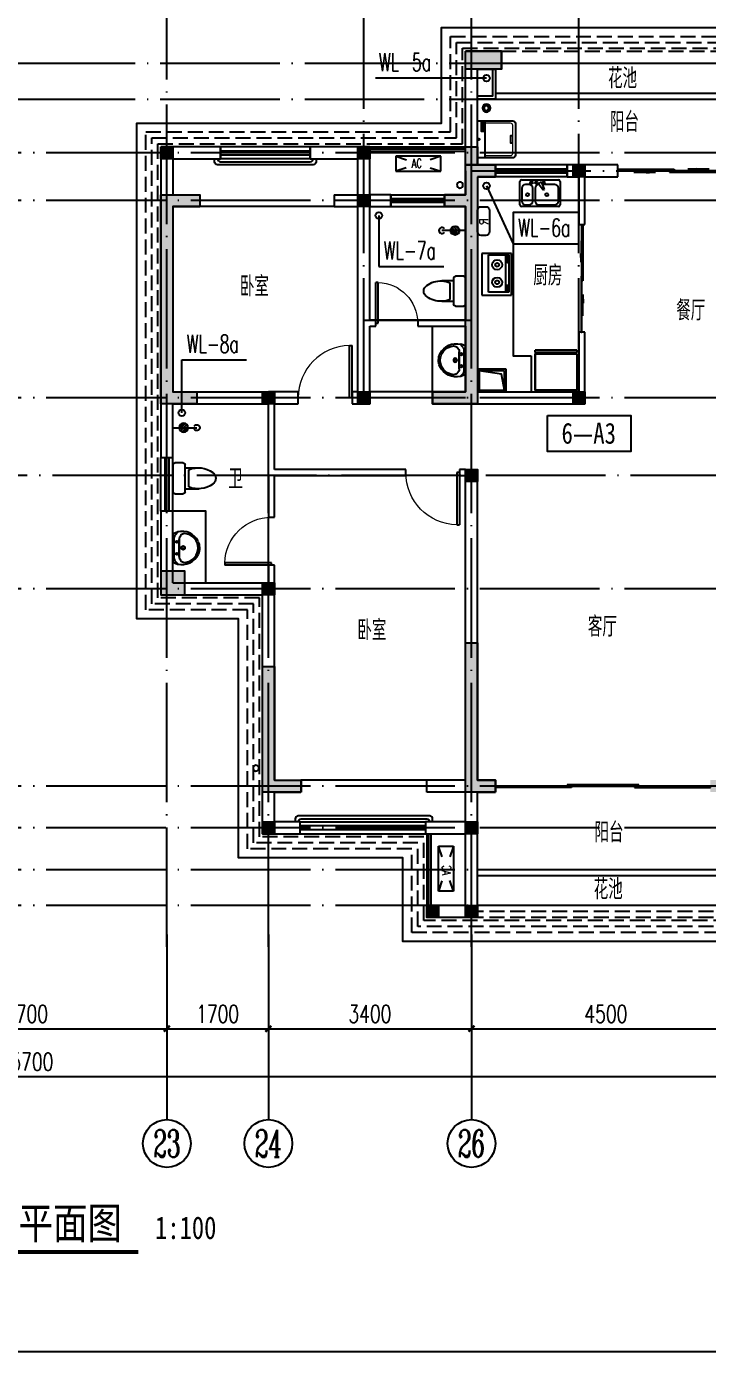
# Model space of a CAD drawing. Extents: x -287580 to -53108, y -522338 to -82629.
# Drawn here: x -226359 to -214957, y -480916 to -458735 of the extents above; entities that cross this region are included whole.
import ezdxf
from ezdxf.enums import TextEntityAlignment as Align

# ---------------------------------------------------------------- set-up
doc = ezdxf.new("R2010")
doc.units = 0
doc.header["$LTSCALE"] = 1000
doc.header["$MEASUREMENT"] = 0
doc.linetypes.add('DASH', pattern=[0.35, 0.25, -0.1])
doc.linetypes.add('DOTE', pattern=[2.42, 2, -0.2, 0.02, -0.2])
for name, color, linetype in [('AXIS', 3, 'Continuous'), ('AXIS_TEXT', 7, 'Continuous'), ('DIM_SYMB', 99, 'Continuous'), ('DIM_污水', 3, 'Continuous'), ('DOTE', 99, 'Continuous'), ('EQUIP_地漏', 7, 'Continuous'), ('kan', 146, 'Continuous'), ('KTIAO', 124, 'Continuous'), ('PUB_TEXT', 7, 'Continuous'), ('VPIPE-污水', 2, 'Continuous'), ('WALL', 9, 'Continuous'), ('WINDOW', 99, 'Continuous'), ('填充', 8, 'Continuous'), ('家具', 187, 'Continuous'), ('屋面', 139, 'Continuous'), ('文字2', 7, 'Continuous'), ('栏杆', 169, 'Continuous'), ('给排水标注', 4, 'Continuous'), ('表格', 157, 'Continuous')]:
    doc.layers.add(name, color=color, linetype=linetype)
doc.layers.add('RENDERING', color=125, linetype='Continuous', lineweight=13)
doc.layers.add('洁、厨具', color=8, linetype='Continuous', lineweight=9)
doc.styles.add('-宋体', font='', dxfattribs={"width": 0.8})
doc.styles.add('_ROMANC', font='romanc__.ttf', dxfattribs={"width": 0.700005})
doc.styles.add('_SIMPLEX', font='SIMPLEX.shx', dxfattribs={"width": 0.75})
doc.styles.add('_TCH_AXIS', font='COMPLEX', dxfattribs={"bigfont": 'GBCBIG'})
doc.styles.add('_TCH_DIM_T3', font='SIMPLEX', dxfattribs={"width": 0.705882, "bigfont": 'GBCBIG'})
doc.styles.add('_TWT_SERIAL', font='COMPLEX', dxfattribs={"width": 0.8, "height": 3, "bigfont": 'HZTXT'})
doc.styles.add('COMPLEX', font='COMPLEX')
doc.styles.add('DIM_FONT', font='simplex_.ttf', dxfattribs={"width": 0.7, "bigfont": 'GBCBIG'})
doc.styles.get("Standard").update_dxf_attribs({"font": 'gbenor.shx', "bigfont": 'gbcbig.shx'})
doc.styles.get('-宋体').set_extended_font_data('SimSun')
doc.dimstyles.new('_TCH_ARCH&&100', dxfattribs={"dimtxt": 297.5, "dimasz": 100, "dimexe": 250, "dimexo": 300, "dimgap": 100, "dimtad": 1, "dimdec": 0, "dimzin": 0, "dimdsep": 46, "dimtxsty": '_TCH_DIM_T3', "dimblk": 'ARCHTICK', "dimcen": 0.09, "dimclrt": 7, "dimazin": 2, "dimtfac": 1, "dimtdec": 0, "dimtix": 1, "dimtmove": 2, "dimatfit": 3, "dimfxl": 0, "dimtolj": 1, "dimtzin": 0, "dimarcsym": 0})

# ---------------------------------------------------------------- blocks, each defined once
blk = doc.blocks.new('ASDGFSDFGGDF')
at = {"layer": '家具'}
for p, q in [((695, -609), (695, 0)), ((695, -609), (695, 0)), ((0, -670), (0, -629)), ((0, -629), (28, -629)), ((28, -629), (28, -609)), ((695, -609), (666, -609)), ((666, -609), (666, -629)), ((666, -629), (695, -629)), ((695, -629), (695, -670)), ((0, -670), (695, -670))]:
    blk.add_line(p, q, dxfattribs=at)
for points in [[(0, -609), (0, 0), (695, 0), (695, -609)], [(666, -609), (28, -609), (28, -629), (666, -629)]]:
    blk.add_lwpolyline(points, close=True, dxfattribs=at)
blk = doc.blocks.new('sdfdsfgf')
at = {"layer": '家具'}
for points in [[(1414289, 21341), (1413809, 21341), (1413809, 20961), (1414289, 20961), (1414289, 21341)], [(1414259, 20991), (1414211, 21259), (1413839, 21311)]]:
    blk.add_lwpolyline(points, dxfattribs=at)
blk.add_lwpolyline([(1414259, 21311), (1413839, 21311), (1413839, 20991), (1414259, 20991)], close=True, dxfattribs=at)
blk = doc.blocks.new('A$C685A49D5')
at = {"layer": '家具'}
for p, q in [((31, 450), (644, 450)), ((0, 31), (0, 419)), ((31, 307), (31, 92)), ((153, 368), (92, 368)), ((215, 92), (215, 307)), ((256, 307), (256, 92)), ((390, 277), (320, 363)), ((340, 402), (325, 393)), ((369, 391), (408, 287)), ((583, 368), (377, 368)), ((408, 287), (390, 277)), ((644, 92), (644, 307)), ((675, 419), (675, 31)), ((644, 0), (31, 0)), ((92, 31), (153, 31)), ((317, 31), (583, 31))]:
    blk.add_line(p, q, dxfattribs=at)
for centre, radius in [((128, 199), 25.6), ((194, 399), 20.5), ((276, 399), 20.5), ((399, 399), 20.5), ((450, 199), 25.6)]:
    blk.add_circle(centre, radius, dxfattribs=at)
for centre, radius, start, end in [((31, 419), 30.7, 90, 180), ((644, 419), 30.7, 0, 90), ((92, 307), 61.4, 90, 180), ((153, 307), 61.4, 0, 90), ((317, 307), 61.4, 90, 180), ((335, 376), 20.5, 120, 219.4623), ((350, 384), 20.5, 20.5377, 120), ((583, 307), 61.4, 0, 90), ((31, 31), 30.7, 180, 270), ((92, 92), 61.4, 180, 270), ((153, 92), 61.4, 270, 0), ((317, 92), 61.4, 180, 270), ((583, 92), 61.4, 270, 0), ((644, 31), 30.7, 270, 0)]:
    blk.add_arc(centre, radius, start, end, dxfattribs=at)
at = {"layer": '家具', "style": 'DIM_FONT', "width": 0.8, "flags": 9}
for tag in ['YSIZE', 'XSIZE']:
    blk.add_attdef(tag, (338, 450), '', height=0.5, rotation=270, dxfattribs=at)
blk = doc.blocks.new('$plan$00001601')
at = {"layer": '家具'}
for p, q in [((-350, 16), (350, 16)), ((-350, -484), (-350, 16)), ((350, 16), (350, -484)), ((-323, -98), (-323, -440)), ((299, -98), (-323, -98)), ((299, -440), (299, -98)), ((-323, -384), (299, -384)), ((-323, -440), (299, -440)), ((-291, -407), (-291, -418)), ((-216, -416), (-280, -416)), ((-280, -416), (-280, -433)), ((-280, -433), (-216, -433)), ((-216, -433), (-216, -416)), ((-199, -408), (-199, -418)), ((182, -407), (182, -418)), ((193, -416), (193, -433)), ((257, -416), (193, -416)), ((193, -433), (257, -433)), ((257, -433), (257, -416)), ((274, -408), (274, -418)), ((350, -484), (-350, -484))]:
    blk.add_line(p, q, dxfattribs=at)
for points in [[(-199, -408, 0.259034), (-201, -404, 0.076276), (-213, -399, 0.036515), (-226, -397, 0.026615), (-245, -396, 0.026615), (-264, -397, 0.036515), (-277, -399, 0.076276), (-289, -404, 0.259034), (-291, -408, 0.078462), (-291, -409, 0.056762)], [(-199, -418, 0.259034), (-201, -415, 0.076276), (-213, -410, 0.036515), (-226, -407, 0.026615), (-245, -406, 0.026615), (-264, -407, 0.036515), (-277, -410, 0.076276), (-289, -415, 0.259034), (-291, -418, 0.259034), (-289, -422, 0.056762), (-280, -426, 0.036515)], [(-216, -427, 0.008736), (-213, -427, 0.076276), (-201, -422, 0.259034), (-199, -418, 0.259034)], [(274, -408, 0.259034), (272, -404, 0.076276), (260, -399, 0.036515), (247, -397, 0.026615), (228, -396, 0.026615), (209, -397, 0.036515), (196, -399, 0.076276), (184, -404, 0.259034), (182, -408, 0.078462), (182, -409, 0.056762)], [(274, -418, 0.259034), (272, -415, 0.076276), (260, -410, 0.036515), (247, -407, 0.026615), (228, -406, 0.026615), (209, -407, 0.036515), (196, -410, 0.076276), (184, -415, 0.259034), (182, -418, 0.259034), (184, -422, 0.056762), (193, -426, 0.036515)], [(257, -427, 0.008736), (260, -427, 0.076276), (272, -422, 0.259034), (274, -418, 0.259034)]]:
    blk.add_lwpolyline(points, format="xyb", dxfattribs=at)
for centre, radius, start, end in [((-158, -243), 82.5, 0.964, 0), ((-158, -243), 31.6, 0.6532, 0), ((134, -243), 82.5, 180, 179.036), ((134, -243), 31.6, 180, 179.3468)]:
    blk.add_arc(centre, radius, start, end, dxfattribs=at)
blk = doc.blocks.new('A$C3451006C')
blk.add_lwpolyline([(-50, 330), (-50, -30, 0.414214), (10, -90), (90, -90, 0.414214), (150, -30), (150, 330, 0.414214), (90, 390), (10, 390, 0.414214)], format="xyb", close=True)
at = {"style": '_SIMPLEX', "width": 0.8}
blk.add_text('R', height=150, rotation=270, dxfattribs=at).set_placement((-32, 144), align=Align.CENTER)
blk = doc.blocks.new('90304092557924')
at = {"layer": 'KTIAO', "color": 99}
for p, q in [((-375, 125), (-198, 66)), ((-375, 125), (-375, -125)), ((375, 125), (-375, 125)), ((375, 125), (198, 66)), ((375, -125), (375, 125)), ((-203, -68), (-375, -125)), ((-375, -125), (375, -125)), ((200, -67), (375, -125))]:
    blk.add_line(p, q, dxfattribs=at)
at = {"layer": 'KTIAO', "color": 99, "style": '_ROMANC', "width": 0.7}
blk.add_text('AC', height=148.6, dxfattribs=at).set_placement((-113, -66))
at = {"layer": 'KTIAO', "color": 99, "style": 'DIM_FONT', "oblique": 0, "width": 0.6, "flags": 9}
for tag in ['XSIZE', 'YSIZE']:
    blk.add_attdef(tag, (-375, -125), '', height=0.5, dxfattribs=at)
blk = doc.blocks.new('M_E6')
for p, q in [((-240, 0), (-270, -79)), ((240, 0), (-240, 0)), ((-237, 0), (239, 0)), ((240, 0), (270, -79)), ((-213, -36), (-271, -91)), ((-179, -23), (181, -23)), ((141, -105), (-141, -105)), ((-141, -105), (141, -105)), ((217, -37), (274, -95))]:
    blk.add_line(p, q)
for centre, radius in [((-99, -65), 16.3), ((2, -172), 31.6), ((2, -172), 23), ((101, -65), 16.3)]:
    blk.add_circle(centre, radius)
for centre, radius, start, end in [((28, -152), 307, 166.1751, 244.7296), ((-141, -205), 100, 90, 190.5602), ((-179, -73), 50, 90, 133.181), ((-28, -152), 307, 297.0639, 13.8249), ((141, -205), 100, 349.4398, 90), ((181, -73), 50, 44.5607, 90), ((0, -179), 243, 190.5602, 349.4398), ((0, -201), 250, 245.8071, 296.4628), ((28, -152), 307, 266.589, 266.5936)]:
    blk.add_arc(centre, radius, start, end)
at = {"width": 0.8, "flags": 9}
for tag in ['XSIZE', 'YSIZE']:
    blk.add_attdef(tag, (0, 0), '', height=0.5, dxfattribs=at)
blk = doc.blocks.new('1')
for p, q in [((-520, 231), (-380, 231)), ((-550, -239), (-550, 201)), ((-350, 201), (-350, 151)), ((-350, 151), (-350, -189)), ((-350, 151), (-154, 151)), ((-289, 121), (-289, -159)), ((-154, -189), (-350, -189)), ((-350, -189), (-350, -239)), ((-380, -269), (-520, -269))]:
    blk.add_line(p, q)
for centre, radius, start, end in [((-520, 201), 30, 90, 180), ((-380, 201), 30, 360, 90), ((-137, -247), 398, 92.544, 112.5495), ((-137, -247), 398, 53.3619, 92.544), ((40, -19), 110, 303.4509, 56.5491), ((-137, 208), 398, 247.4505, 267.456), ((-137, 208), 398, 267.456, 306.6381), ((-520, -239), 30, 180, 270), ((-380, -239), 30, 270, 360)]:
    blk.add_arc(centre, radius, start, end)
blk = doc.blocks.new('A$C6A1B0631')
at = {"layer": '家具'}
for p, q in [((0, 527), (0, 667)), ((30, 697), (470, 697)), ((500, 667), (500, 527)), ((470, 497), (30, 497)), ((80, 497), (80, 267)), ((390, 437), (110, 437)), ((420, 497), (420, 267))]:
    blk.add_line(p, q, dxfattribs=at)
for centre, radius, start, end in [((30, 667), 30, 90, 180), ((470, 667), 30, 0, 90), ((30, 527), 30, 180, 270), ((477, 284), 398, 157.4505, 216.6381), ((23, 284), 398, 323.3619, 22.5495), ((470, 527), 30, 270, 0), ((250, 108), 110, 213.4509, 326.5491)]:
    blk.add_arc(centre, radius, start, end, dxfattribs=at)
blk = doc.blocks.new('$plan$00001623')
at = {"layer": '家具', "linetype": 'Continuous'}
blk.add_line((-341, -145), (342, -145), dxfattribs=at)
at = {"layer": '家具'}
blk.add_lwpolyline([(295, -706), (-295, -706, -0.414214), (-345, -656), (-345, 0), (345, 0), (345, -656, -0.414214)], format="xyb", close=True, dxfattribs=at)
at = {"layer": '家具', "lineweight": 13}
blk.add_lwpolyline([(307, -145), (307, -611, -0.414214), (267, -651), (-267, -651, -0.414214), (-307, -611), (-307, -145)], format="xyb", dxfattribs=at)
at = {"layer": '家具'}
for points in [[(323, -72), (152, -72), (152, -120), (323, -120)], [(163, -86), (177, -86), (177, -99), (163, -99)], [(189, -86), (202, -86), (202, -99), (189, -99)], [(213, -86), (227, -86), (227, -99), (213, -99)], [(239, -86), (253, -86), (253, -99), (239, -99)], [(281, -110), (309, -110), (309, -80), (281, -80)]]:
    blk.add_lwpolyline(points, close=True, dxfattribs=at)
blk.add_lwpolyline([(-71, -651), (-71, -623), (0, -623), (71, -623), (71, -651)], dxfattribs=at)
blk.add_circle((0, -25), 16, dxfattribs=at)
blk = doc.blocks.new('$lvtry$00000168')
at = {"color": 0}
blk.add_line((0, 0), (0, -395), dxfattribs=at)
blk.add_arc((0, -395), 50, 121.0332, 58.9668, dxfattribs=at)
for p in [(0, 0), (0, -223)]:
    blk.add_point(p, dxfattribs=at)
blk = doc.blocks.new('$lvtry$00000171')
for p, q in [((-74, 11), (-11, 74)), ((-70, -27), (27, 70)), ((-53, -53), (53, 53)), ((-27, -70), (70, 27)), ((11, -74), (74, -11))]:
    blk.add_line(p, q)
blk.add_circle((0, 0), 75)
blk.add_point((0, 0))
blk = doc.blocks.new('A$C6BE329BC')
at = {"layer": '家具'}
blk.add_blockref('$lvtry$00000168', (75, 445), dxfattribs=at)
at = {"layer": '家具', "rotation": 180}
blk.add_blockref('$lvtry$00000171', (75, 271), dxfattribs=at)
blk = doc.blocks.new('TRHH')
at = {"color": 6}
for centre in [(-249202, -461390), (-233616, -461390), (-252617, -471151), (-230201, -471151), (-244307, -473179), (-238511, -473179)]:
    blk.add_circle(centre, 50, dxfattribs=at)
blk = doc.blocks.new('A$C3953257B')
at = {"layer": '填充'}
for points in [[(5100, 14500), (5700, 14500), (5700, 14200), (5100, 14200)], [(9950, 14500), (10550, 14500), (10550, 14200), (9950, 14200)], [(15050, 14500), (15650, 14500), (15650, 14200), (15050, 14200)], [(19900, 14500), (20500, 14500), (20500, 14200), (19900, 14200)], [(0, 12900), (200, 12900), (200, 12700), (0, 12700)], [(3300, 12900), (3500, 12900), (3500, 12700), (3300, 12700)], [(5100, 12900), (5300, 12900), (5300, 12600), (5100, 12600)], [(20300, 12900), (20500, 12900), (20500, 12600), (20300, 12600)], [(22100, 12900), (22300, 12900), (22300, 12700), (22100, 12700)], [(25400, 12900), (25600, 12900), (25600, 12700), (25400, 12700)], [(6900, 12600), (7100, 12600), (7100, 12400), (6900, 12400)], [(18500, 12600), (18700, 12600), (18700, 12400), (18500, 12400)], [(3300, 12100), (3500, 12100), (3500, 11900), (3300, 11900)], [(22100, 12100), (22300, 12100), (22300, 11900), (22100, 11900)], [(10350, 9800), (10550, 9800), (10550, 9600), (10350, 9600)], [(12350, 9800), (12550, 9800), (12550, 9600), (12350, 9600)], [(1700, 8800), (1900, 8800), (1900, 8600), (1700, 8600)], [(3300, 8800), (3500, 8800), (3500, 8600), (3300, 8600)], [(6900, 8800), (7100, 8800), (7100, 8600), (6900, 8600)], [(18500, 8800), (18700, 8800), (18700, 8600), (18500, 8600)], [(22100, 8800), (22300, 8800), (22300, 8600), (22100, 8600)], [(23700, 8800), (23900, 8800), (23900, 8600), (23700, 8600)], [(5100, 7500), (5300, 7500), (5300, 7300), (5100, 7300)], [(20300, 7500), (20500, 7500), (20500, 7300), (20300, 7300)], [(12700, 6400), (12900, 6400), (12900, 6200), (12700, 6200)], [(1700, 5600), (1900, 5600), (1900, 5400), (1700, 5400)], [(23700, 5600), (23900, 5600), (23900, 5400), (23700, 5400)], [(12700, 3100), (12900, 3100), (12900, 2900), (12700, 2900)], [(12700, 2300), (12900, 2300), (12900, 2100), (12700, 2100)], [(1700, 1600), (1900, 1600), (1900, 1400), (1700, 1400)], [(5100, 1600), (5300, 1600), (5300, 1400), (5100, 1400)], [(20300, 1600), (20500, 1600), (20500, 1400), (20300, 1400)], [(23700, 1600), (23900, 1600), (23900, 1400), (23700, 1400)], [(4450, 200), (4650, 200), (4650, 0), (4450, 0)], [(5100, 200), (5300, 200), (5300, 0), (5100, 0)], [(9600, 200), (9800, 200), (9800, 0), (9600, 0)], [(10300, 200), (10500, 200), (10500, 0), (10300, 0)], [(15100, 200), (15300, 200), (15300, 0), (15100, 0)], [(15800, 200), (16000, 200), (16000, 0), (15800, 0)], [(20300, 200), (20500, 200), (20500, 0), (20300, 0)], [(20950, 200), (21150, 200), (21150, 0), (20950, 0)]]:
    blk.add_hatch(color=256, dxfattribs=at).paths.add_polyline_path(points)
at = {"color": 6}
for points in [[(5100, 14500), (5700, 14500), (5700, 14200), (5100, 14200)], [(9950, 14500), (10550, 14500), (10550, 14200), (9950, 14200)], [(15050, 14500), (15650, 14500), (15650, 14200), (15050, 14200)], [(19900, 14500), (20500, 14500), (20500, 14200), (19900, 14200)], [(0, 12900), (200, 12900), (200, 12700), (0, 12700)], [(3300, 12900), (3500, 12900), (3500, 12700), (3300, 12700)], [(5100, 12900), (5300, 12900), (5300, 12600), (5100, 12600)], [(20300, 12900), (20500, 12900), (20500, 12600), (20300, 12600)], [(22100, 12900), (22300, 12900), (22300, 12700), (22100, 12700)], [(25400, 12900), (25600, 12900), (25600, 12700), (25400, 12700)], [(6900, 12600), (7100, 12600), (7100, 12400), (6900, 12400)], [(18500, 12600), (18700, 12600), (18700, 12400), (18500, 12400)], [(3300, 12100), (3500, 12100), (3500, 11900), (3300, 11900)], [(22100, 12100), (22300, 12100), (22300, 11900), (22100, 11900)], [(10350, 9800), (10550, 9800), (10550, 9600), (10350, 9600)], [(12350, 9800), (12550, 9800), (12550, 9600), (12350, 9600)], [(1700, 8800), (1900, 8800), (1900, 8600), (1700, 8600)], [(3300, 8800), (3500, 8800), (3500, 8600), (3300, 8600)], [(6900, 8800), (7100, 8800), (7100, 8600), (6900, 8600)], [(18500, 8800), (18700, 8800), (18700, 8600), (18500, 8600)], [(22100, 8800), (22300, 8800), (22300, 8600), (22100, 8600)], [(23700, 8800), (23900, 8800), (23900, 8600), (23700, 8600)], [(5100, 7500), (5300, 7500), (5300, 7300), (5100, 7300)], [(20300, 7500), (20500, 7500), (20500, 7300), (20300, 7300)], [(12700, 6400), (12900, 6400), (12900, 6200), (12700, 6200)], [(1700, 5600), (1900, 5600), (1900, 5400), (1700, 5400)], [(23700, 5600), (23900, 5600), (23900, 5400), (23700, 5400)], [(12700, 3100), (12900, 3100), (12900, 2900), (12700, 2900)], [(12700, 2300), (12900, 2300), (12900, 2100), (12700, 2100)], [(1700, 1600), (1900, 1600), (1900, 1400), (1700, 1400)], [(5100, 1600), (5300, 1600), (5300, 1400), (5100, 1400)], [(20300, 1600), (20500, 1600), (20500, 1400), (20300, 1400)], [(23700, 1600), (23900, 1600), (23900, 1400), (23700, 1400)], [(4450, 200), (4650, 200), (4650, 0), (4450, 0)], [(5100, 200), (5300, 200), (5300, 0), (5100, 0)], [(9600, 200), (9800, 200), (9800, 0), (9600, 0)], [(10300, 200), (10500, 200), (10500, 0), (10300, 0)], [(15100, 200), (15300, 200), (15300, 0), (15100, 0)], [(15800, 200), (16000, 200), (16000, 0), (15800, 0)], [(20300, 200), (20500, 200), (20500, 0), (20300, 0)], [(20950, 200), (21150, 200), (21150, 0), (20950, 0)]]:
    blk.add_lwpolyline(points, close=True, dxfattribs=at)
blk = doc.blocks.new('A$C17F555B1')
at = {"layer": '填充'}
h = blk.add_hatch(color=256, dxfattribs=at)
h.dxf.hatch_style = 1
h.paths.add_polyline_path([(55300, 3700), (55300, 3300), (55700, 3300), (55700, 3700)])
h.paths.add_polyline_path([(30100, 3700), (30100, 3300), (30500, 3300), (30500, 3700)])
h.paths.add_polyline_path([(25600, 3300), (25600, 3700), (25200, 3700), (25200, 3300)])
h.paths.add_polyline_path([(400, 3300), (400, 3700), (0, 3700), (0, 3300)])
h.paths.add_polyline_path([(45350, 10300), (45350, 8200), (45150, 8200), (45150, 10500), (45700, 10500), (45700, 10300)])
h.paths.add_polyline_path([(10550, 10500), (10550, 8200), (10350, 8200), (10350, 10300), (10000, 10300), (10000, 10500)])
h.paths.add_polyline_path([(5600, 0), (5100, 0), (5100, 2500), (5300, 2500), (5300, 200), (5600, 200)])
h.paths.add_polyline_path([(20500, 0), (20000, 0), (20000, 200), (20300, 200), (20300, 2500), (20500, 2500)])
h.paths.add_polyline_path([(35700, 0), (35200, 0), (35200, 2500), (35400, 2500), (35400, 200), (35700, 200)])
h.paths.add_polyline_path([(50600, 0), (50100, 0), (50100, 200), (50400, 200), (50400, 2500), (50600, 2500)])
h.paths.add_polyline_path([(54000, 0), (53350, 0), (53350, 200), (53800, 200), (53800, 2100), (54000, 2100)])
h.paths.add_polyline_path([(32450, 0), (31800, 0), (31800, 2100), (32000, 2100), (32000, 200), (32450, 200)])
h.paths.add_polyline_path([(23900, 0), (23250, 0), (23250, 200), (23700, 200), (23700, 2100), (23900, 2100)])
h.paths.add_polyline_path([(2350, 0), (1700, 0), (1700, 2100), (1900, 2100), (1900, 200), (2350, 200)])
h.paths.add_polyline_path([(50600, 9800), (50600, 6700), (51150, 6700), (51150, 6500), (50400, 6500), (50400, 9800), (50400, 10300), (50100, 10300), (50100, 10500), (50600, 10500), (50600, 10000), (50950, 10000), (50950, 9800)])
h.paths.add_polyline_path([(35400, 10300), (35400, 9800), (35400, 6500), (34650, 6500), (34650, 6700), (35200, 6700), (35200, 9800), (34850, 9800), (34850, 10000), (35200, 10000), (35200, 10500), (35700, 10500), (35700, 10300)])
h.paths.add_polyline_path([(20500, 10500), (20500, 10000), (20850, 10000), (20850, 9800), (20500, 9800), (20500, 6700), (21050, 6700), (21050, 6500), (20300, 6500), (20300, 9800), (20300, 10300), (20000, 10300), (20000, 10500)])
h.paths.add_polyline_path([(5300, 9800), (5300, 6500), (4550, 6500), (4550, 6700), (5100, 6700), (5100, 9800), (4750, 9800), (4750, 10000), (5100, 10000), (5100, 10500), (5600, 10500), (5600, 10300), (5300, 10300)])
h.paths.add_polyline_path([(15050, 10300), (13250, 10300), (13250, 8900), (13050, 8900), (13050, 10500), (15250, 10500), (15250, 9900), (15050, 9900)])
h.paths.add_polyline_path([(40650, 10300), (40650, 9900), (40450, 9900), (40450, 10500), (42650, 10500), (42650, 8900), (42450, 8900), (42450, 10300)])
h.paths.add_polyline_path([(39900, 1900), (39900, 1000), (40400, 1000), (40400, 800), (39900, 800), (39900, 0), (39300, 0), (39300, 200), (39700, 200), (39700, 1000), (39700, 1900)])
h.paths.add_polyline_path([(46100, 1900), (46100, 1000), (46100, 200), (46500, 200), (46500, 0), (45900, 0), (45900, 800), (45400, 800), (45400, 1000), (45900, 1000), (45900, 1900)])
h.paths.add_polyline_path([(40650, 5400), (40650, 5100), (41300, 5100), (41300, 4100), (41100, 4100), (41100, 4900), (40450, 4900), (39900, 4900), (39900, 4800), (39700, 4800), (39700, 5100), (40450, 5100), (40450, 5400)])
h.paths.add_polyline_path([(45350, 5400), (45350, 5100), (46100, 5100), (46100, 4800), (45900, 4800), (45900, 4900), (45350, 4900), (44700, 4900), (44700, 4100), (44500, 4100), (44500, 5100), (45150, 5100), (45150, 5400)])
h.paths.add_polyline_path([(30750, 9800), (30300, 9800), (30300, 6700), (30700, 6700), (30700, 6500), (30100, 6500), (30100, 10000), (30750, 10000)])
h.paths.add_polyline_path([(55700, 10000), (55700, 6500), (55100, 6500), (55100, 6700), (55500, 6700), (55500, 9800), (55050, 9800), (55050, 10000)])
h.paths.add_polyline_path([(16000, 1900), (16000, 1000), (16000, 200), (16400, 200), (16400, 0), (15800, 0), (15800, 800), (15300, 800), (15300, 1000), (15800, 1000), (15800, 1900)])
h.paths.add_polyline_path([(9800, 1900), (9800, 1000), (10300, 1000), (10300, 800), (9800, 800), (9800, 0), (9200, 0), (9200, 200), (9600, 200), (9600, 1000), (9600, 1900)])
h.paths.add_polyline_path([(15250, 5400), (15250, 5100), (16000, 5100), (16000, 4800), (15800, 4800), (15800, 4900), (15250, 4900), (14600, 4900), (14600, 4100), (14400, 4100), (14400, 5100), (15050, 5100), (15050, 5400)])
h.paths.add_polyline_path([(10550, 5400), (10550, 5100), (11200, 5100), (11200, 4100), (11000, 4100), (11000, 4900), (10350, 4900), (9800, 4900), (9800, 4800), (9600, 4800), (9600, 5100), (10350, 5100), (10350, 5400)])
h.paths.add_polyline_path([(25400, 9800), (24950, 9800), (24950, 10000), (25600, 10000), (25600, 6500), (25000, 6500), (25000, 6700), (25400, 6700)])
h.paths.add_polyline_path([(200, 9800), (200, 6700), (600, 6700), (600, 6500), (0, 6500), (0, 10000), (650, 10000), (650, 9800)])
at = {"color": 3}
for points in [[(35400, 10300), (35400, 9800), (35400, 6500), (34650, 6500), (34650, 6700), (35200, 6700), (35200, 9800), (34850, 9800), (34850, 10000), (35200, 10000), (35200, 10500), (35700, 10500), (35700, 10300)], [(30750, 9800), (30300, 9800), (30300, 6700), (30700, 6700), (30700, 6500), (30100, 6500), (30100, 10000), (30750, 10000)], [(30100, 3700), (30100, 3300), (30500, 3300), (30500, 3700)], [(35700, 0), (35200, 0), (35200, 2500), (35400, 2500), (35400, 200), (35700, 200)], [(32450, 0), (31800, 0), (31800, 2100), (32000, 2100), (32000, 200), (32450, 200)]]:
    blk.add_lwpolyline(points, close=True, dxfattribs=at)
blk = doc.blocks.new('_ArchTick')
at = {"color": 0, "linetype": 'ByBlock', "const_width": 0.4}
blk.add_lwpolyline([(-0.5, -0.5), (0.5, 0.5)], dxfattribs=at)
blk = doc.blocks.new('*D266')
at = {"layer": 'AXIS', "color": 0, "lineweight": -2}
for p, q in [((-228709, -473937), (-228709, -475763)), ((-224009, -473937), (-224009, -475763)), ((-228709, -475513), (-224009, -475513))]:
    blk.add_line(p, q, dxfattribs=at)
at = {"layer": 'Defpoints', "color": 0}
for p in [(-228709, -473637), (-224009, -473637), (-224009, -475513)]:
    blk.add_point(p, dxfattribs=at)
at = {"layer": 'AXIS', "color": 0, "lineweight": -2, "xscale": 100, "yscale": 100, "zscale": 100, "rotation": 180}
blk.add_blockref('_ArchTick', (-228709, -475513), dxfattribs=at)
at = {"layer": 'AXIS', "color": 0, "lineweight": -2, "xscale": 100, "yscale": 100, "zscale": 100}
blk.add_blockref('_ArchTick', (-224009, -475513), dxfattribs=at)
at = {"layer": 'AXIS', "color": 7, "insert": (-226359, -475265), "char_height": 297.5, "attachment_point": 5, "style": '_TCH_DIM_T3'}
blk.add_mtext('\\A1;4700', dxfattribs=at)
blk = doc.blocks.new('*D267')
at = {"layer": 'AXIS', "color": 0, "lineweight": -2}
for p, q in [((-224009, -473937), (-224009, -475763)), ((-222309, -473937), (-222309, -475763)), ((-224009, -475513), (-222309, -475513))]:
    blk.add_line(p, q, dxfattribs=at)
at = {"layer": 'Defpoints', "color": 0}
for p in [(-224009, -473637), (-222309, -473637), (-222309, -475513)]:
    blk.add_point(p, dxfattribs=at)
at = {"layer": 'AXIS', "color": 0, "lineweight": -2, "xscale": 100, "yscale": 100, "zscale": 100, "rotation": 180}
blk.add_blockref('_ArchTick', (-224009, -475513), dxfattribs=at)
at = {"layer": 'AXIS', "color": 0, "lineweight": -2, "xscale": 100, "yscale": 100, "zscale": 100}
blk.add_blockref('_ArchTick', (-222309, -475513), dxfattribs=at)
at = {"layer": 'AXIS', "color": 7, "insert": (-223159, -475265), "char_height": 297.5, "attachment_point": 5, "style": '_TCH_DIM_T3'}
blk.add_mtext('\\A1;1700', dxfattribs=at)
blk = doc.blocks.new('*D268')
at = {"layer": 'AXIS', "color": 0, "lineweight": -2}
for p, q in [((-222309, -473937), (-222309, -475763)), ((-218909, -473937), (-218909, -475763)), ((-222309, -475513), (-218909, -475513))]:
    blk.add_line(p, q, dxfattribs=at)
at = {"layer": 'Defpoints', "color": 0}
for p in [(-222309, -473637), (-218909, -473637), (-218909, -475513)]:
    blk.add_point(p, dxfattribs=at)
at = {"layer": 'AXIS', "color": 0, "lineweight": -2, "xscale": 100, "yscale": 100, "zscale": 100, "rotation": 180}
blk.add_blockref('_ArchTick', (-222309, -475513), dxfattribs=at)
at = {"layer": 'AXIS', "color": 0, "lineweight": -2, "xscale": 100, "yscale": 100, "zscale": 100}
blk.add_blockref('_ArchTick', (-218909, -475513), dxfattribs=at)
at = {"layer": 'AXIS', "color": 7, "insert": (-220609, -475265), "char_height": 297.5, "attachment_point": 5, "style": '_TCH_DIM_T3'}
blk.add_mtext('\\A1;3400', dxfattribs=at)
blk = doc.blocks.new('*D269')
at = {"layer": 'AXIS', "color": 0, "lineweight": -2}
for p, q in [((-218909, -473937), (-218909, -475763)), ((-214409, -473937), (-214409, -475763)), ((-218909, -475513), (-214409, -475513))]:
    blk.add_line(p, q, dxfattribs=at)
at = {"layer": 'Defpoints', "color": 0}
for p in [(-218909, -473637), (-214409, -473637), (-214409, -475513)]:
    blk.add_point(p, dxfattribs=at)
at = {"layer": 'AXIS', "color": 0, "lineweight": -2, "xscale": 100, "yscale": 100, "zscale": 100, "rotation": 180}
blk.add_blockref('_ArchTick', (-218909, -475513), dxfattribs=at)
at = {"layer": 'AXIS', "color": 0, "lineweight": -2, "xscale": 100, "yscale": 100, "zscale": 100}
blk.add_blockref('_ArchTick', (-214409, -475513), dxfattribs=at)
at = {"layer": 'AXIS', "color": 7, "insert": (-216659, -475265), "char_height": 297.5, "attachment_point": 5, "style": '_TCH_DIM_T3'}
blk.add_mtext('\\A1;4500', dxfattribs=at)
blk = doc.blocks.new('*D276')
at = {"layer": 'AXIS', "color": 0, "lineweight": -2}
for p, q in [((-254209, -473937), (-254209, -476563)), ((-198509, -473937), (-198509, -476563)), ((-254209, -476313), (-198509, -476313))]:
    blk.add_line(p, q, dxfattribs=at)
at = {"layer": 'Defpoints', "color": 0}
for p in [(-254209, -473637), (-198509, -473637), (-198509, -476313)]:
    blk.add_point(p, dxfattribs=at)
at = {"layer": 'AXIS', "color": 0, "lineweight": -2, "xscale": 100, "yscale": 100, "zscale": 100, "rotation": 180}
blk.add_blockref('_ArchTick', (-254209, -476313), dxfattribs=at)
at = {"layer": 'AXIS', "color": 0, "lineweight": -2, "xscale": 100, "yscale": 100, "zscale": 100}
blk.add_blockref('_ArchTick', (-198509, -476313), dxfattribs=at)
at = {"layer": 'AXIS', "color": 7, "insert": (-226359, -476065), "char_height": 297.5, "attachment_point": 5, "style": '_TCH_DIM_T3'}
blk.add_mtext('\\A1;55700', dxfattribs=at)
blk = doc.blocks.new('$DorLib2D$00000132')
at = {"color": 0, "linetype": 'Continuous'}
for p, q in [((-0.5, 0.1042), (-0.5, 0)), ((-0.1467, 0.1042), (-0.5, 0.1042)), ((-0.1467, 0), (-0.1467, 0.1042)), ((0.1467, 0.1042), (0.5, 0.1042)), ((0.1467, 0), (0.1467, 0.1042)), ((0.5, 0.1042), (0.5, 0)), ((-0.5, 0), (-0.1467, 0)), ((-0.1667, 0), (0.1667, 0)), ((-0.1667, -0.1042), (-0.1667, 0)), ((0.5, 0), (0.1467, 0)), ((0.1667, 0), (0.1667, -0.1042)), ((0.1667, -0.1042), (-0.1667, -0.1042))]:
    blk.add_line(p, q, dxfattribs=at)
blk = doc.blocks.new('$DorLib2D$00000001')
for p, q in [((0.45, 0.975), (0.5, 0.975)), ((0.45, 0), (0.45, 0.975)), ((0.5, 0), (0.5, 0.975)), ((0.5, 0), (0.45, 0))]:
    blk.add_line(p, q)
at = {"lineweight": 13}
blk.add_arc((0.475, 0), 0.975, 91.4693, 180, dxfattribs=at)
blk = doc.blocks.new('$DorLib2D$00000131')
at = {"color": 0, "linetype": 'Continuous'}
for p, q in [((-0.5, 0.125), (-0.5, 0)), ((0.019, 0.125), (-0.5, 0.125)), ((0.019, 0), (0.019, 0.125)), ((0.15, 0.125), (0.232, 0.197)), ((0.35, 0.125), (0.15, 0.125)), ((0.232, 0.197), (0.232, 0.125)), ((-0.5, 0), (0.019, 0)), ((-0.024, 0), (0.5, 0)), ((-0.024, -0.125), (-0.024, 0)), ((0.5, 0), (0.5, -0.125)), ((-0.35, -0.125), (-0.15, -0.125)), ((-0.232, -0.197), (-0.232, -0.125)), ((-0.15, -0.125), (-0.232, -0.197)), ((0.5, -0.125), (-0.024, -0.125))]:
    blk.add_line(p, q, dxfattribs=at)
blk = doc.blocks.new('$WINLIB2D$00000001')
at = {"color": 0}
for points in [[(-0.5, 0.5), (-0.5, -0.5)], [(-0.5, 0.5), (0.5, 0.5)], [(0.5, -0.5), (0.5, 0.5)], [(0.5, 0.167), (-0.5, 0.167)], [(0.5, -0.167), (-0.5, -0.167)], [(-0.5, -0.5), (0.5, -0.5)]]:
    blk.add_lwpolyline(points, dxfattribs=at)
blk = doc.blocks.new('_AXISO')
blk.add_circle((0, 0), 0.5)
at = {"layer": 'AXIS_TEXT', "style": 'COMPLEX', "width": 1.041667}
blk.add_attdef('A', text='', height=0.56, dxfattribs=at).set_placement((-0.25, -0.28), (0.25, -0.28), align=Align.FIT)
blk = doc.blocks.new('$TwtSys$00000327')
for p, q in [((-94, -9, 0), (9, 94, 0)), ((-9, -94, 0), (94, 9, 0)), ((12, 55, 0), (42, 84, 0)), ((40, 40, 0), (66, 66, 0)), ((55, 12, 0), (84, 42, 0)), ((-84, -42, 0), (-55, -12, 0)), ((-66, -66, 0), (-40, -40, 0)), ((-42, -84, 0), (-12, -55, 0))]:
    blk.add_line(p, q)
for radius in [94, 56.4]:
    blk.add_circle((0, 0, 0), radius)

msp = doc.modelspace()

# ---------------------------------------------------------------- linework, layer by layer
at = {"layer": 'AXIS'}
for p, q in [((-224008.8, -475591.3), (-224008.8, -477033.5)), ((-222308.8, -475591.3), (-222308.8, -477033.5)), ((-218908.8, -475591.3), (-218908.8, -477033.5))]:
    msp.add_line(p, q, dxfattribs=at)
at = {"layer": 'DIM_SYMB', "color": 3, "const_width": 70}
msp.add_lwpolyline([(-229376.4, -479249.4), (-224487, -479249.4)], dxfattribs=at)
at = {"layer": 'DIM_污水'}
for p, q in [((-219065.5, -459600.9), (-220517.5, -459600.9)), ((-218658.8, -459600.9), (-219065.5, -459600.9)), ((-218658.8, -461400.9), (-218208.8, -462372.4, 0)), ((-220458.8, -461900.9), (-220458.8, -462755.4)), ((-218208.8, -462372.4, 0), (-217124.3, -462372.4, 0)), ((-220458.8, -462755.4), (-219374.3, -462755.4)), ((-223758.8, -465200.9), (-223758.8, -464317.8)), ((-223758.8, -464317.8), (-222674.3, -464317.8))]:
    msp.add_line(p, q, dxfattribs=at)
at = {"layer": 'DOTE', "linetype": 'DOTE'}
for p, q in [((-224008.8, -474142), (-224008.8, -457872.4)), ((-220708.8, -464950.9), (-220708.8, -457872.4)), ((-218908.8, -474142), (-218908.8, -457872.4)), ((-217108.8, -464950.9), (-217108.8, -457872.4)), ((-255580, -459350.9), (-197406.7, -459350.9)), ((-255580, -459950.9), (-197406.7, -459950.9)), ((-197406.7, -460850.9), (-233808.8, -460850.9)), ((-218908.8, -461150.9), (-203708.8, -461150.9)), ((-197406.7, -461650.9), (-233808.8, -461650.9)), ((-220708.8, -463650.9), (-218908.8, -463650.9)), ((-197406.7, -464950.9), (-255580, -464950.9)), ((-222308.8, -474142), (-222308.8, -464950.9)), ((-197306.1, -466250.9), (-233808.8, -466250.9)), ((-197406.7, -468150.9), (-230408.8, -468150.9)), ((-197406.7, -471450.9), (-255580, -471450.9)), ((-197406.7, -472150.9), (-255580, -472150.9)), ((-197406.7, -472850.9, 0), (-255580, -472850.9, 0)), ((-197406.7, -473450.9, 0), (-255580, -473450.9, 0))]:
    msp.add_line(p, q, dxfattribs=at)
at = {"layer": 'kan', "linetype": 'DASH'}
msp.add_line((-218408.8, -459150.9), (-214158.8, -459150.9), dxfattribs=at)
at = {"layer": 'kan'}
for p, q in [((-218408.8, -459350.9), (-214158.8, -459350.9)), ((-219658.8, -472250.9), (-219658.8, -473450.9))]:
    msp.add_line(p, q, dxfattribs=at)
at = {"layer": 'kan', "color": 124}
for p, q in [((-218808.8, -459950.9), (-213758.8, -459950.9)), ((-218508.8, -459850.9), (-213758.8, -459850.9))]:
    msp.add_line(p, q, dxfattribs=at)
at = {"layer": 'kan'}
for points in [[(-220608.8, -460750.9), (-219008.8, -460750.9)], [(-214508.8, -473450.9), (-218808.8, -473450.9)]]:
    msp.add_lwpolyline(points, dxfattribs=at)
at = {"layer": 'kan', "color": 124, "elevation": 0}
for points in [[(-214508.8, -472850.9), (-218808.8, -472850.9), (-218808.8, -472850.9)], [(-214508.8, -472950.9), (-218808.8, -472950.9)]]:
    msp.add_lwpolyline(points, dxfattribs=at)
at = {"layer": 'kan', "linetype": 'DASH'}
for points in [[(-214508.8, -473550.9), (-218808.8, -473550.9)], [(-214508.8, -473650.9), (-218808.8, -473650.9)]]:
    msp.add_lwpolyline(points, dxfattribs=at)
at = {"layer": 'VPIPE-污水'}
for centre in [(-218658.8, -459600.9), (-218658.8, -461400.9), (-220458.8, -461900.9), (-223758.8, -465200.9)]:
    msp.add_circle(centre, 55, dxfattribs=at)
at = {"layer": 'WALL'}
for p, q in [((-219008.8, -461150.9), (-219008.8, -459150.9)), ((-218408.8, -459150.9), (-219008.8, -459150.9)), ((-218408.8, -459450.9), (-218408.8, -459150.9)), ((-218808.8, -461050.9), (-218808.8, -459450.9)), ((-218408.8, -459450.9), (-218808.8, -459450.9)), ((-223108.8, -460750.9), (-224108.8, -460750.9)), ((-224108.8, -460750.9), (-224108.8, -461650.9)), ((-223108.8, -460950.9), (-223108.8, -460750.9)), ((-220608.8, -460750.9), (-221608.8, -460750.9)), ((-221608.8, -460750.9), (-221608.8, -460950.9)), ((-220608.8, -461550.9), (-220608.8, -460750.9)), ((-223908.8, -460950.9), (-223108.8, -460950.9)), ((-223908.8, -460950.9), (-223908.8, -461550.9)), ((-221608.8, -460950.9), (-220808.8, -460950.9)), ((-220808.8, -461550.9), (-220808.8, -460950.9)), ((-218508.8, -461050.9), (-218808.8, -461050.9)), ((-218508.8, -461250.9), (-218508.8, -461050.9)), ((-217108.8, -461050.9), (-217308.8, -461050.9)), ((-217308.8, -461050.9), (-217308.8, -461250.9)), ((-216458.8, -461050.9), (-217108.8, -461050.9)), ((-216458.8, -461250.9), (-216458.8, -461050.9)), ((-219008.8, -461150.9), (-219008.8, -461550.9)), ((-218808.8, -461250.9), (-218808.8, -461650.9)), ((-218808.8, -461250.9), (-218508.8, -461250.9)), ((-217308.8, -461250.9), (-217108.8, -461250.9)), ((-217108.8, -461250.9), (-217108.8, -462050.9)), ((-217008.8, -462050.9), (-217008.8, -461250.9)), ((-217008.8, -461250.9), (-216458.8, -461250.9)), ((-223908.8, -461550.9), (-223458.7, -461550.9)), ((-223458.7, -461550.9), (-223458.7, -461750.9)), ((-221209.8, -461550.9), (-220808.8, -461550.9)), ((-221209.8, -461550.9), (-221209.8, -461750.9)), ((-220258.8, -461550.9), (-220608.8, -461550.9)), ((-220258.8, -461750.9), (-220258.8, -461550.9)), ((-219008.8, -461550.9), (-219358.8, -461550.9)), ((-219358.8, -461550.9), (-219358.8, -461750.9)), ((-224108.8, -461650.9), (-224108.8, -464950.9)), ((-223908.8, -461750.9), (-223458.7, -461750.9)), ((-223908.8, -461750.9), (-223908.8, -464850.9)), ((-221209.8, -461750.9), (-220808.8, -461750.9)), ((-220808.8, -463650.9), (-220808.8, -461750.9)), ((-220608.8, -461750.9), (-220258.8, -461750.9)), ((-220608.8, -463650.9), (-220608.8, -461750.9)), ((-219358.8, -461750.9), (-219008.8, -461750.9)), ((-219008.8, -461750.9), (-219008.8, -463650.9)), ((-218808.8, -461650.9), (-218808.8, -463650.9)), ((-217108.8, -462050.9), (-217008.8, -462050.9)), ((-220808.8, -464850.9), (-220808.8, -463650.9)), ((-220508.8, -463650.9), (-220608.8, -463650.9)), ((-220608.8, -464850.9), (-220608.8, -463750.9)), ((-220608.8, -463750.9), (-220508.8, -463750.9)), ((-220508.8, -463750.9), (-220508.8, -463650.9)), ((-219008.8, -463650.9), (-219808.8, -463650.9)), ((-219808.8, -463650.9), (-219808.8, -463750.9)), ((-219808.8, -463750.9), (-219008.8, -463750.9)), ((-219008.8, -463750.9), (-219008.8, -464850.9)), ((-218808.8, -463650.9), (-218808.8, -464850.9)), ((-217008.8, -463850.9), (-217108.8, -463850.9)), ((-217108.8, -463850.9), (-217108.8, -464850.9)), ((-217008.8, -465050.9), (-217008.8, -463850.9)), ((-223908.8, -464850.9), (-222308.8, -464850.9)), ((-221808.8, -464850.9), (-222308.8, -464850.9)), ((-221808.8, -465050.9), (-221808.8, -464850.9)), ((-220808.8, -464850.9), (-220908.8, -464850.9)), ((-220908.8, -464850.9), (-220908.8, -465050.9)), ((-220608.8, -465050.9), (-220608.8, -464850.9)), ((-219008.8, -464850.9), (-219558.8, -464850.9)), ((-219558.8, -464850.9), (-219558.8, -465050.9)), ((-218808.8, -464850.9), (-217108.8, -464850.9)), ((-224108.8, -464950.9), (-224108.8, -465950.9)), ((-223908.8, -465950.9), (-223908.8, -465050.9)), ((-223908.8, -465050.9), (-222308.8, -465050.9)), ((-222308.8, -466250.9), (-222308.8, -465050.9)), ((-222208.8, -466150.9), (-222208.8, -465050.9)), ((-222208.8, -465050.9), (-221808.8, -465050.9)), ((-220908.8, -465050.9), (-220708.8, -465050.9)), ((-220708.8, -465050.9), (-220608.8, -465050.9)), ((-219558.8, -465050.9), (-218908.8, -465050.9)), ((-218908.8, -465050.9), (-217008.8, -465050.9)), ((-224108.8, -465950.9), (-223908.8, -465950.9)), ((-220008.8, -466150.9), (-222208.8, -466150.9)), ((-220008.8, -466250.9), (-220008.8, -466150.9)), ((-219008.8, -466150.9), (-219108.8, -466150.9)), ((-219108.8, -466150.9), (-219108.8, -466250.9)), ((-219008.8, -466150.9), (-219008.8, -466150.9)), ((-219008.8, -466150.9), (-218808.8, -466150.9)), ((-218808.8, -466250.9), (-218808.8, -466150.9)), ((-222308.8, -466250.9), (-222308.8, -466950.9)), ((-222208.8, -466250.9), (-220008.8, -466250.9)), ((-222208.8, -466950.9), (-222208.8, -466250.9)), ((-219108.8, -466250.9), (-219008.8, -466250.9)), ((-219008.8, -471350.9), (-219008.8, -466250.9)), ((-218808.8, -471350.9), (-218808.8, -466250.9)), ((-223908.8, -466850.9), (-224108.8, -466850.9)), ((-224108.8, -466850.9), (-224108.8, -468250.9)), ((-223908.8, -468050.9), (-223908.8, -466850.9)), ((-222308.8, -466950.9), (-222208.8, -466950.9)), ((-222208.8, -467750.9), (-222308.8, -467750.9)), ((-222308.8, -467750.9), (-222308.8, -468050.9)), ((-222208.8, -468150.9), (-222208.8, -467750.9)), ((-223908.8, -468050.9), (-222308.8, -468050.9)), ((-222208.8, -471350.9), (-222208.8, -468150.9)), ((-224108.8, -468250.9), (-222408.8, -468250.9)), ((-222408.8, -471450.9), (-222408.8, -468250.9)), ((-222408.8, -472250.9), (-222408.8, -471450.9)), ((-222208.8, -471350.9), (-221764, -471350.9)), ((-221764, -471350.9), (-221764, -471550.9)), ((-219008.8, -471350.9), (-219658.8, -471350.9)), ((-219658.8, -471550.9), (-219658.8, -471350.9)), ((-218508.8, -471350.9), (-218808.8, -471350.9)), ((-218508.8, -471550.9), (-218508.8, -471350.9)), ((-222208.8, -472050.9), (-222208.8, -471550.9)), ((-222208.8, -471550.9), (-221764, -471550.9)), ((-219008.8, -471550.9), (-219658.8, -471550.9)), ((-219008.8, -472050.9), (-219008.8, -471550.9)), ((-218808.8, -471550.9), (-218508.8, -471550.9)), ((-218808.8, -472150.9), (-218808.8, -471550.9)), ((-221778.8, -472050.9), (-222208.8, -472050.9)), ((-221778.8, -472250.9), (-221778.8, -472050.9)), ((-219008.8, -472050.9), (-219678.8, -472050.9)), ((-219678.8, -472050.9), (-219678.8, -472250.9)), ((-218808.8, -473650.9), (-218808.8, -472150.9)), ((-222408.8, -472250.9), (-221778.8, -472250.9)), ((-219678.8, -472250.9), (-219008.8, -472250.9)), ((-219008.8, -473450.9), (-219008.8, -472250.9)), ((-219008.8, -473450.9), (-219658.8, -473450.9)), ((-219658.8, -473650.9), (-219658.8, -473450.9)), ((-218808.8, -473650.9), (-219658.8, -473650.9))]:
    msp.add_line(p, q, dxfattribs=at)
at = {"layer": 'WINDOW'}
for p, q in [((-221209.8, -461750.9), (-223458.7, -461750.9)), ((-219808.8, -463650.9), (-220508.8, -463650.9)), ((-219558.8, -464850.9), (-220608.8, -464850.9)), ((-222308.8, -467750.9, 0), (-222308.8, -466950.9, 0)), ((-219658.8, -471350.9), (-221764, -471350.9))]:
    msp.add_line(p, q, dxfattribs=at)
at = {"layer": 'WINDOW', "linetype": 'DASH'}
for p, q in [((-220608.8, -464850.9), (-220608.8, -465050.9)), ((-219558.8, -465050.9), (-219558.8, -464850.9))]:
    msp.add_line(p, q, dxfattribs=at)
at = {"layer": '家具'}
msp.add_line((-217908.8, -464250.9, 0), (-217908.8, -464850.9, 0), dxfattribs=at)
at = {"layer": '家具', "elevation": 0}
for points in [[(-217108.8, -461850.9), (-217108.8, -461850.9), (-218208.8, -461850.9), (-218208.8, -461850.9), (-218208.8, -464250.9), (-218208.8, -464250.9), (-218208.8, -464250.9), (-217908.8, -464250.9)], [(-219008.8, -464950.9), (-219558.8, -464950.9), (-219558.8, -464050.9), (-219558.8, -463750.9), (-219008.8, -463750.9)]]:
    msp.add_lwpolyline(points, dxfattribs=at)
at = {"layer": '家具'}
msp.add_lwpolyline([(-223908.8, -468050.9), (-223358.8, -468050.9), (-223358.8, -467150.9), (-223358.8, -466850.9), (-223908.8, -466850.9)], dxfattribs=at)
at = {"layer": '屋面', "color": 99}
msp.add_lwpolyline([(-213158.8, -460650.9), (-209458.8, -460650.9), (-209458.8, -458750.9), (-203208.8, -458750.9), (-203208.8, -460350.9), (-198108.8, -460350.9), (-198108.8, -468650.9), (-199808.8, -468650.9), (-199808.8, -472650.9), (-202558.8, -472650.9), (-202558.8, -474050.9), (-209408.8, -474050.9), (-209408.8, -471950.9), (-213208.8, -471950.9), (-213208.8, -474050.9), (-220058.8, -474050.9), (-220058.8, -472650.9), (-222808.8, -472650.9), (-222808.8, -468650.9), (-224508.8, -468650.9), (-224508.8, -460350.9), (-219408.8, -460350.9), (-219408.8, -458750.9), (-213158.8, -458750.9)], close=True, dxfattribs=at)
at = {"layer": '屋面', "color": 99, "linetype": 'DASH'}
for points in [[(-213308.8, -460800.9), (-209308.8, -460800.9), (-209308.8, -458900.9), (-203358.8, -458900.9), (-203358.8, -460500.9), (-198258.8, -460500.9), (-198258.8, -468500.9), (-199958.8, -468500.9), (-199958.8, -472500.9), (-202708.8, -472500.9), (-202708.8, -473900.9), (-209258.8, -473900.9), (-209258.8, -471800.9), (-213358.8, -471800.9), (-213358.8, -473900.9), (-219908.8, -473900.9), (-219908.8, -472500.9), (-222658.8, -472500.9), (-222658.8, -468500.9), (-224358.8, -468500.9), (-224358.8, -460500.9), (-219258.8, -460500.9), (-219258.8, -458900.9), (-213308.8, -458900.9)], [(-213408.8, -460900.9), (-209208.8, -460900.9), (-209208.8, -459000.9), (-203458.8, -459000.9), (-203458.8, -460600.9), (-198358.8, -460600.9), (-198358.8, -468400.9), (-200058.8, -468400.9), (-200058.8, -472400.9), (-202808.8, -472400.9), (-202808.8, -473800.9), (-209158.8, -473800.9), (-209158.8, -471700.9), (-213458.8, -471700.9), (-213458.8, -473800.9), (-219808.8, -473800.9), (-219808.8, -472400.9), (-222558.8, -472400.9), (-222558.8, -468400.9), (-224258.8, -468400.9), (-224258.8, -460600.9), (-219158.8, -460600.9), (-219158.8, -459000.9), (-213408.8, -459000.9)], [(-213508.8, -461000.9), (-209108.8, -461000.9), (-209108.8, -459100.9), (-203558.8, -459100.9), (-203558.8, -460700.9), (-198458.8, -460700.9), (-198458.8, -468300.9), (-200158.8, -468300.9), (-200158.8, -472300.9), (-202908.8, -472300.9), (-202908.8, -473700.9), (-209058.8, -473700.9), (-209058.8, -471600.9), (-213558.8, -471600.9), (-213558.8, -473700.9), (-219708.8, -473700.9), (-219708.8, -472300.9), (-222458.8, -472300.9), (-222458.8, -468300.9), (-224158.8, -468300.9), (-224158.8, -460700.9), (-219058.8, -460700.9), (-219058.8, -459100.9), (-213508.8, -459100.9)]]:
    msp.add_lwpolyline(points, close=True, dxfattribs=at)
at = {"layer": '文字2', "color": 5, "elevation": 0}
msp.add_lwpolyline([(-217638.8, -465249.3), (-216238.8, -465249.3), (-216238.8, -465849.3), (-217638.8, -465849.3)], close=True, dxfattribs=at)
at = {"layer": '栏杆'}
for p, q in [((-219628.8, -472250.9), (-219628.8, -473450.9)), ((-219588.8, -472250.9), (-219588.8, -473450.9))]:
    msp.add_line(p, q, dxfattribs=at)
for points in [[(-220608.8, -460780.9), (-219008.8, -460780.9)], [(-220608.8, -460820.9), (-219008.8, -460820.9)]]:
    msp.add_lwpolyline(points, dxfattribs=at)
for points in [[(-221508.8, -460950.9), (-221508.8, -461000.9, -0.4142136), (-221558.8, -461050.9), (-223158.8, -461050.9, -0.4142136), (-223208.8, -461000.9), (-223208.8, -460950.9)], [(-223158.8, -460950.9), (-223158.8, -460950.9, 0.4142136), (-223108.8, -461000.9), (-221608.8, -461000.9, 0.4142136), (-221558.8, -460950.9), (-221558.8, -460950.9)], [(-219558.8, -472050.9), (-219558.8, -472000.9, 0.4142136), (-219608.8, -471950.9), (-221808.8, -471950.9, 0.4142136), (-221858.8, -472000.9), (-221858.8, -472050.9)], [(-221808.8, -472050.9), (-221808.8, -472050.9, -0.4142136), (-221758.8, -472000.9), (-219658.8, -472000.9, -0.4142136), (-219608.8, -472050.9), (-219608.8, -472050.9)]]:
    msp.add_lwpolyline(points, format="xyb", dxfattribs=at)
at = {"layer": '给排水标注'}
for points in [[(-218808.8, -459950.9), (-218808.8, -459450.9), (-218508.8, -459450.9), (-218508.8, -459950.9)], [(-218808.8, -459450.9), (-218558.8, -459450.9), (-218558.8, -459900.9), (-218808.8, -459900.9)]]:
    msp.add_lwpolyline(points, close=True, dxfattribs=at)
at = {"layer": '表格'}
msp.add_lwpolyline([(-262742.7, -480915.5), (-189142.7, -480915.5)], dxfattribs=at)

# ---------------------------------------------------------------- block references
at = {"color": 99, "xscale": -1}
msp.add_blockref('TRHH', (-452717.6, 0), dxfattribs=at)
at = {"rotation": 269.9999999999783}
msp.add_blockref('A$C6BE329BC', (-219453.8, -462075.9), dxfattribs=at)
at = {"xscale": -1, "rotation": 89.99999999997826}
msp.add_blockref('A$C6BE329BC', (-223456.5, -465375.9), dxfattribs=at)
at = {"layer": 'AXIS'}
ref = msp.add_blockref('_AXISO', (-224008.8, -477433.5), dxfattribs=dict(at, xscale=800, yscale=800, zscale=800))
ref.add_attrib('A', '23', dxfattribs={"layer": 'AXIS_TEXT', "height": 452.55, "style": '_TCH_AXIS', "width": 0.617647}).set_placement((-224235.1, -477659.8), (-223782.5, -477659.8), align=Align.FIT)
ref = msp.add_blockref('_AXISO', (-222308.8, -477433.5), dxfattribs=dict(at, xscale=800, yscale=800, zscale=800))
ref.add_attrib('A', '24', dxfattribs={"layer": 'AXIS_TEXT', "height": 452.55, "style": '_TCH_AXIS', "width": 0.583333}).set_placement((-222535.1, -477659.8), (-222082.5, -477659.8), align=Align.FIT)
ref = msp.add_blockref('_AXISO', (-218908.8, -477433.5), dxfattribs=dict(at, xscale=800, yscale=800, zscale=800))
ref.add_attrib('A', '26', dxfattribs={"layer": 'AXIS_TEXT', "height": 452.55, "style": '_TCH_AXIS', "width": 0.617647}).set_placement((-219135.1, -477659.8), (-218682.5, -477659.8), align=Align.FIT)
at = {"layer": 'EQUIP_地漏', "xscale": 0.7, "yscale": -0.7, "zscale": 0.7, "rotation": 180}
msp.add_blockref('$TwtSys$00000327', (-218658.8, -460100.9), dxfattribs=at)
at = {"layer": 'RENDERING'}
msp.add_blockref('90304092557924', (-219798.3, -461033.8), dxfattribs=at)
at = {"layer": 'RENDERING', "xscale": -1, "rotation": 270}
msp.add_blockref('90304092557924', (-219334.9, -472833.9), dxfattribs=at)
at = {"layer": 'WINDOW'}
for name, p, xscale, yscale, zscale, rotation in [('$WINLIB2D$00000001', (-222358.8, -460850.9), 1500, 200, 1500, 180), ('$WINLIB2D$00000001', (-217908.8, -461150.9), 1200, 200, 1200, 180), ('$DorLib2D$00000131', (-215558.8, -461150.9), 1800, 200, 1800, 179.9999999902075), ('$DorLib2D$00000131', (-217058.8, -462950.9), 1800, 100, 1800, 90), ('$DorLib2D$00000001', (-220158.8, -463700.9), 700, -700, 700, 180), ('$WINLIB2D$00000001', (-224008.8, -466400.9), -900, 200, -900, 270), ('$DorLib2D$00000001', (-222258.8, -467350.9), -800, 800, -800, 90), ('$WINLIB2D$00000001', (-220728.8, -472150.9), 2100, -200, 2100, 359.9999999999843)]:
    msp.add_blockref(name, p, dxfattribs=dict(at, xscale=xscale, yscale=yscale, zscale=zscale, rotation=rotation))
for name, p, xscale, yscale, zscale in [('$WINLIB2D$00000001', (-219808.8, -461650.9), 900, 200, 900), ('$DorLib2D$00000001', (-221358.8, -464950.9), 900, 900, 900), ('$DorLib2D$00000001', (-219558.8, -466200.9), 900, -900, 900), ('$DorLib2D$00000132', (-216708.8, -471450.9), 3600, -200, 3600)]:
    msp.add_blockref(name, p, dxfattribs=dict(at, xscale=xscale, yscale=yscale, zscale=zscale))
at = {"layer": '家具'}
for name, p in [('A$C685A49D5', (-218098.3, -461750.2, 0)), ('sdfdsfgf', (-1632617.8, -485811.5))]:
    msp.add_blockref(name, p, dxfattribs=at)
at = {"layer": '家具', "xscale": -1}
for name, p in [('A$C3451006C', (-218658.8, -462141.5, 0)), ('1', (-219558.3, -463145.6))]:
    msp.add_blockref(name, p, dxfattribs=at)
for name, p, rotation in [('$plan$00001601', (-218721.5, -462883, 0), 90), ('M_E6', (-219008.8, -464323.3, 0), 270)]:
    msp.add_blockref(name, p, dxfattribs=dict(at, rotation=rotation))
at = {"layer": '家具'}
for name, p, rotation in [('ASDGFSDFGGDF', (-217146.5, -464822.5, 0), 180), ('M_E6', (-223908.8, -467465), 90.00000000000001)]:
    msp.add_blockref(name, p, dxfattribs=dict(at, rotation=rotation))
at = {"layer": '家具', "xscale": -1.03000020980835, "yscale": 1.03000020980835, "zscale": 1.03000020980835, "rotation": 90}
msp.add_blockref('A$C6A1B0631', (-223190.7, -466041.4), dxfattribs=at)
at = {"layer": '洁、厨具', "xscale": 0.9000000001396984, "yscale": 0.9000000001396984, "zscale": 0.9000000001396984, "rotation": 90.00000000000001}
msp.add_blockref('$plan$00001623', (-218808.8, -460625), dxfattribs=at)
at = {"layer": '表格'}
for name, p in [('A$C3953257B', (-224108.8, -473650.9)), ('A$C17F555B1', (-254208.8, -471550.9))]:
    msp.add_blockref(name, p, dxfattribs=at)

# ---------------------------------------------------------------- texts
at = {"layer": 'DIM_SYMB', "color": 7, "style": '-宋体', "width": 0.8}
for s, height, p in [('九层给排水平面图', 528.69, (-229376.4, -479032.6, 0)), ('1:100', 377.64, (-224207, -479032.6, 0))]:
    msp.add_text(s, height=height, dxfattribs=at).set_placement(p)
at = {"layer": 'DIM_污水', "color": 7, "style": '_TWT_SERIAL', "width": 0.64}
for s, p in [('WL-5a', (-220457.5, -459480.9)), ('WL-6a', (-218126, -462252.4, 0)), ('WL-7a', (-220376, -462635.4)), ('WL-8a', (-223676, -464197.8))]:
    msp.add_text(s, height=300, dxfattribs=at).set_placement(p)
at = {"layer": 'PUB_TEXT'}
for s, height, p in [('花池', 337.59, (-216622.9, -459771.9, 0)), ('阳台', 337.59, (-216590.4, -460504.2, 0)), ('阳台', 337.59, (-216590.4, -460504.2, 0)), ('阳台', 337.59, (-216590.4, -460504.2)), ('卧室', 337.59, (-222786.8, -463254.3, 0)), ('厨房', 337.59, (-217873.3, -463070.8, 0)), ('餐厅', 337.59, (-215480.5, -463656.8, 0)), ('卫', 337.6, (-222978.9, -466477.4)), ('卧室', 337.59, (-220819.7, -469008.3, 0)), ('客厅', 337.59, (-216960.4, -468949.3, 0)), ('阳台', 337.59, (-216849.7, -472395.2, 0)), ('花池', 337.59, (-216862.8, -473346.2, 0))]:
    msp.add_text(s, height=height, dxfattribs=at).set_placement(p)
at = {"layer": '文字2', "color": 63, "style": '-宋体', "width": 0.8}
msp.add_text('6—A3', height=350, dxfattribs=at).set_placement((-216945.5, -465544.3, 0), align=Align.MIDDLE_CENTER)

# ---------------------------------------------------------------- dimensions: what is measured, and where the dimension line sits
at = {"layer": 'AXIS'}
for p1, p2, distance, picture, middle in [((-254208.8, -473636.5), (-198508.8, -473636.5), -2677, '*D276', (-226358.8, -476064.7)), ((-228708.8, -473636.5), (-224008.8, -473636.5), -1877, '*D266', (-226358.8, -475264.7)), ((-224008.8, -473636.5), (-222308.8, -473636.5), -1877, '*D267', (-223158.8, -475264.7)), ((-222308.8, -473636.5), (-218908.8, -473636.5), -1877, '*D268', (-220608.8, -475264.7)), ((-218908.8, -473636.5), (-214408.8, -473636.5), -1877, '*D269', (-216658.8, -475264.7))]:
    dim = msp.add_aligned_dim(p1=p1, p2=p2, distance=distance, dimstyle='_TCH_ARCH&&100', dxfattribs=at)
    dim.commit()
    dim.dimension.update_dxf_attribs({"geometry": picture, "text_midpoint": middle})

doc.saveas('drawing.dxf')
